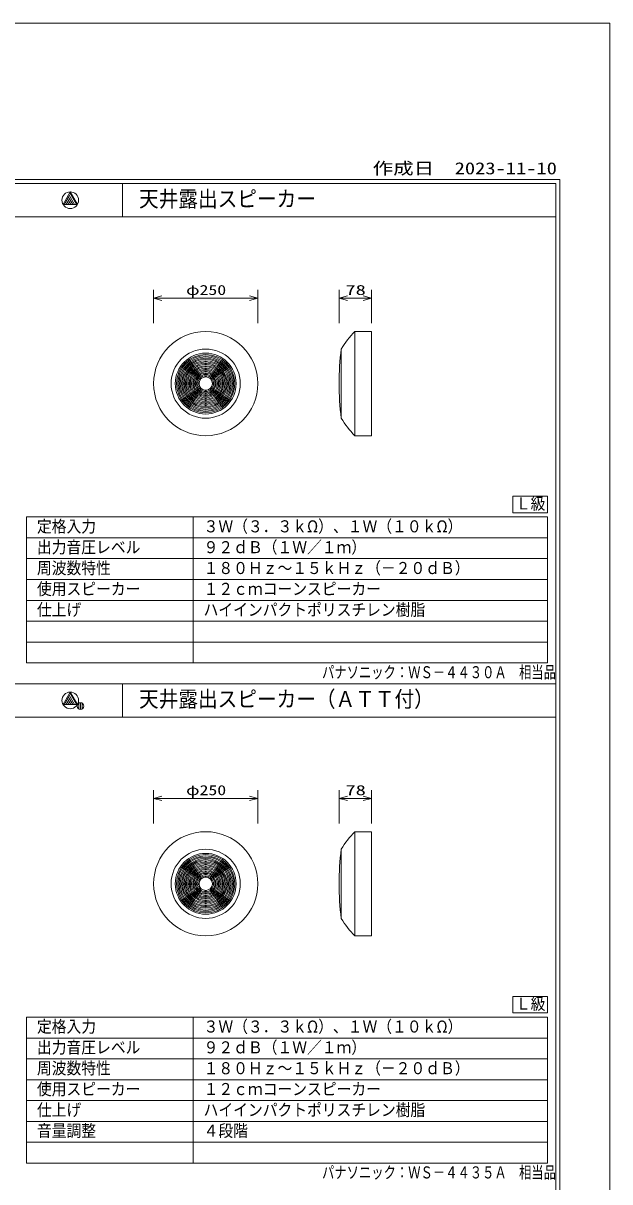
# Model space of a CAD drawing. Units: millimetres, scale not verified. Extents: x -811 to 811, y -280 to 280.
# Drawn here: x -151.4 to -10.6, y 2 to 280 of the extents above; entities that cross this region are included whole.
import ezdxf
from ezdxf.enums import TextEntityAlignment as Align

# ---------------------------------------------------------------- set-up
doc = ezdxf.new("R2010")
doc.units = ezdxf.units.MM
doc.header["$LTSCALE"] = 2
doc.linetypes.add('DASHED1', pattern=[1.8, 1.2, -0.6])
for name, color, linetype, lineweight in [('0-0_WAKU', 4, 'Continuous', 9), ('0-1_MOJI1', 7, 'Continuous', 9), ('0-4_HOJO', 134, 'DASHED1', 9), ('0-5_WAKU-M', 7, 'Continuous', 9), ('0-6_(J)SP', 7, 'Continuous', 9), ('0-7_0', 7, 'Continuous', 9), ('0-8_SUNPO', 7, 'Continuous', 9), ('0-9_GAIKEI', 4, 'Continuous', 9)]:
    doc.layers.add(name, color=color, linetype=linetype, lineweight=lineweight)
doc.layers.add('0-3_相当品', color=4, linetype='Continuous')
doc.styles.add('ＭＳ ゴシック', font='')
doc.styles.get('ＭＳ ゴシック').set_extended_font_data('MS Gothic')

# ---------------------------------------------------------------- blocks, each defined once
blk = doc.blocks.new('_OPEN30')
at = {"layer": '0-7_0'}
blk.add_line((0, 0), (-2, 0), dxfattribs=at)
blk.add_lwpolyline([(-2, 0.536), (0, 0), (-2, -0.536)], dxfattribs=at)

msp = doc.modelspace()

# ---------------------------------------------------------------- linework, layer by layer
at = {"layer": '0-0_WAKU', "color": 3}
for p, q in [((-150.595, 161.536), (-150.595, 126.536)), ((-25.595, 161.536), (-150.595, 161.536)), ((-110.595, 126.536), (-110.595, 161.536)), ((-25.595, 126.536), (-25.595, 161.536)), ((-25.595, 126.536), (-25.595, 161.536)), ((-150.595, 126.536), (-25.595, 126.536)), ((-150.595, 41.536), (-150.595, 6.536)), ((-25.595, 41.536), (-150.595, 41.536)), ((-110.595, 6.536), (-110.595, 41.536)), ((-25.595, 6.536), (-25.595, 41.536)), ((-25.595, 6.536), (-25.595, 41.536)), ((-150.595, 6.536), (-25.595, 6.536))]:
    msp.add_line(p, q, dxfattribs=at)
at = {"layer": '0-0_WAKU'}
for p, q in [((-150.595, 156.536), (-25.595, 156.536)), ((-150.595, 151.536), (-25.595, 151.536)), ((-150.595, 146.536), (-25.595, 146.536)), ((-150.595, 141.536), (-25.595, 141.536)), ((-150.595, 136.536), (-25.595, 136.536)), ((-150.595, 131.536), (-25.595, 131.536)), ((-150.595, 36.536), (-25.595, 36.536)), ((-150.595, 31.536), (-25.595, 31.536)), ((-150.595, 26.536), (-25.595, 26.536)), ((-150.595, 21.536), (-25.595, 21.536)), ((-150.595, 16.536), (-25.595, 16.536)), ((-150.595, 11.536), (-25.595, 11.536))]:
    msp.add_line(p, q, dxfattribs=at)
at = {"layer": '0-1_MOJI1'}
for points in [[(-33.916, 166.503), (-25.595, 166.503), (-25.595, 162.536), (-33.916, 162.536)], [(-33.916, 46.503), (-25.595, 46.503), (-25.595, 42.536), (-33.916, 42.536)]]:
    msp.add_lwpolyline(points, close=True, dxfattribs=at)
at = {"layer": '0-4_HOJO', "linetype": 'Continuous'}
msp.add_lwpolyline([(-10.595, 280.007), (-810.595, 280.007), (-810.595, -279.993), (-10.595, -279.993)], close=True, dxfattribs=at)
at = {"layer": '0-5_WAKU-M', "color": 3}
for p, q in [((-22.595, 242.536), (-22.595, -239.464)), ((-23.595, 241.536), (-797.595, 241.536)), ((-23.595, 241.536), (-23.595, -238.464))]:
    msp.add_line(p, q, dxfattribs=at)
at = {"layer": '0-5_WAKU-M'}
for p, q in [((-127.595, 241.536), (-127.595, 233.536)), ((-23.595, 233.536), (-797.595, 233.536)), ((-410.595, 121.536), (-23.595, 121.536)), ((-127.595, 121.536), (-127.595, 113.536)), ((-410.595, 113.536), (-23.595, 113.536))]:
    msp.add_line(p, q, dxfattribs=at)
at = {"layer": '0-5_WAKU-M', "color": 3}
msp.add_lwpolyline([(-22.595, 242.536), (-798.595, 242.536), (-798.595, -239.464), (-22.595, -239.464)], dxfattribs=at)
at = {"layer": '0-6_(J)SP'}
for p, q in [((-138.594, 236.536), (-140.21, 239.336)), ((-141.365, 236.536), (-141.596, 236.936)), ((-140.903, 236.536), (-141.365, 237.336)), ((-140.441, 236.536), (-141.134, 237.736)), ((-139.98, 236.536), (-140.903, 238.136)), ((-139.518, 236.536), (-140.672, 238.536)), ((-139.056, 236.536), (-140.441, 238.936)), ((-141.365, 116.536), (-141.596, 116.936)), ((-140.903, 116.536), (-141.365, 117.336)), ((-140.441, 116.536), (-141.134, 117.736)), ((-139.98, 116.536), (-140.903, 118.136)), ((-139.518, 116.536), (-140.672, 118.536)), ((-139.056, 116.536), (-140.441, 118.936)), ((-138.594, 116.536), (-140.21, 119.336)), ((-138.034, 115.486), (-138.034, 116.871)), ((-137.634, 115.379), (-137.634, 116.979)), ((-137.234, 115.486), (-137.234, 116.872)), ((-136.834, 116.161), (-136.834, 116.196))]:
    msp.add_line(p, q, dxfattribs=at)
for points in [[(-140.095, 239.536), (-141.827, 236.536), (-138.363, 236.536)], [(-140.095, 119.536), (-141.827, 116.536), (-138.363, 116.536)]]:
    msp.add_lwpolyline(points, close=True, dxfattribs=at)
for centre, radius in [((-140.095, 237.536), 2), ((-140.095, 117.536), 2), ((-137.634, 116.179), 0.8)]:
    msp.add_circle(centre, radius, dxfattribs=at)
at = {"layer": '0-8_SUNPO'}
for p, q in [((-120.095, 208.036), (-120.095, 216.036)), ((-95.095, 208.036), (-95.095, 216.036)), ((-75.58, 208.036), (-75.58, 216.036)), ((-67.78, 208.036), (-67.78, 216.036)), ((-118.095, 214.036), (-97.095, 214.036)), ((-73.58, 214.036), (-69.78, 214.036)), ((-120.095, 88.036), (-120.095, 96.036)), ((-95.095, 88.036), (-95.095, 96.036)), ((-75.58, 88.036), (-75.58, 96.036)), ((-67.78, 88.036), (-67.78, 96.036)), ((-118.095, 94.036), (-97.095, 94.036)), ((-73.58, 94.036), (-69.78, 94.036))]:
    msp.add_line(p, q, dxfattribs=at)
at = {"layer": '0-9_GAIKEI', "color": 7}
for p, q in [((-71.78, 206.036), (-67.78, 206.036)), ((-67.78, 206.036), (-67.78, 181.036)), ((-75.08, 201.836), (-75.08, 185.236)), ((-71.78, 181.036), (-67.78, 181.036)), ((-71.78, 86.036), (-67.78, 86.036)), ((-67.78, 86.036), (-67.78, 61.036)), ((-75.08, 81.836), (-75.08, 65.236)), ((-71.78, 61.036), (-67.78, 61.036))]:
    msp.add_line(p, q, dxfattribs=at)
at = {"layer": '0-9_GAIKEI'}
for p, q in [((-71.78, 206.036), (-71.78, 181.036)), ((-111.376, 197.53), (-111.164, 197.318)), ((-107.745, 198.734), (-107.745, 199.034)), ((-107.745, 198.134), (-107.745, 198.434)), ((-107.745, 197.533), (-107.745, 197.833)), ((-107.445, 198.734), (-107.445, 199.034)), ((-107.445, 198.134), (-107.445, 198.434)), ((-107.445, 197.533), (-107.445, 197.833)), ((-103.813, 197.53), (-104.026, 197.318)), ((-111.589, 197.318), (-111.376, 197.105)), ((-111.164, 196.893), (-110.952, 196.681)), ((-110.952, 197.105), (-110.74, 196.893)), ((-110.74, 196.469), (-110.103, 195.832)), ((-110.528, 196.681), (-109.891, 196.044)), ((-109.89, 195.62), (-109.678, 195.407)), ((-109.678, 195.832), (-109.466, 195.619)), ((-109.466, 195.195), (-109.253, 194.982)), ((-109.253, 195.407), (-109.041, 195.194)), ((-109.04, 194.769), (-108.827, 194.556)), ((-108.828, 194.981), (-108.615, 194.769)), ((-107.745, 196.933), (-107.745, 197.233)), ((-107.745, 196.332), (-107.745, 196.632)), ((-107.745, 195.731), (-107.745, 196.032)), ((-107.745, 195.129), (-107.745, 195.43)), ((-107.445, 196.933), (-107.445, 197.233)), ((-107.445, 196.332), (-107.445, 196.632)), ((-107.445, 195.731), (-107.445, 196.032)), ((-107.445, 195.129), (-107.445, 195.43)), ((-106.362, 194.981), (-106.575, 194.769)), ((-106.15, 194.769), (-106.362, 194.556)), ((-105.936, 195.407), (-106.149, 195.194)), ((-105.724, 195.195), (-105.937, 194.982)), ((-105.512, 195.832), (-105.724, 195.619)), ((-105.299, 195.62), (-105.512, 195.407)), ((-105.087, 196.256), (-105.299, 196.044)), ((-104.875, 196.044), (-105.087, 195.832)), ((-104.662, 196.681), (-104.875, 196.469)), ((-104.45, 196.469), (-104.662, 196.256)), ((-104.238, 197.105), (-104.45, 196.893)), ((-104.026, 196.893), (-104.238, 196.681)), ((-103.601, 197.318), (-103.813, 197.105)), ((-113.093, 193.686), (-112.793, 193.686)), ((-113.093, 193.386), (-112.793, 193.386)), ((-112.493, 193.686), (-112.192, 193.686)), ((-112.493, 193.386), (-112.192, 193.386)), ((-111.892, 193.686), (-111.592, 193.686)), ((-111.892, 193.386), (-111.592, 193.386)), ((-111.292, 193.686), (-110.992, 193.686)), ((-111.292, 193.386), (-110.992, 193.386)), ((-110.691, 193.686), (-110.391, 193.686)), ((-110.691, 193.386), (-110.391, 193.386)), ((-110.09, 193.686), (-109.79, 193.686)), ((-110.09, 193.386), (-109.79, 193.386)), ((-109.489, 193.686), (-109.188, 193.686)), ((-109.489, 193.386), (-109.188, 193.386)), ((-109.253, 192.09), (-109.466, 191.878)), ((-109.041, 191.878), (-109.253, 191.665)), ((-108.827, 192.516), (-109.04, 192.303)), ((-108.615, 192.304), (-108.828, 192.091)), ((-107.745, 191.642), (-107.745, 191.943)), ((-107.445, 191.642), (-107.445, 191.943)), ((-106.575, 192.304), (-106.362, 192.091)), ((-106.362, 192.516), (-106.15, 192.303)), ((-106.149, 191.878), (-105.936, 191.665)), ((-106.002, 193.686), (-105.701, 193.686)), ((-106.002, 193.386), (-105.701, 193.386)), ((-105.937, 192.09), (-105.724, 191.878)), ((-105.4, 193.686), (-105.099, 193.686)), ((-105.4, 193.386), (-105.099, 193.386)), ((-104.799, 193.686), (-104.499, 193.686)), ((-104.799, 193.386), (-104.499, 193.386)), ((-104.198, 193.686), (-103.898, 193.686)), ((-104.198, 193.386), (-103.898, 193.386)), ((-103.598, 193.686), (-103.298, 193.686)), ((-103.598, 193.386), (-103.298, 193.386)), ((-102.997, 193.686), (-102.697, 193.686)), ((-102.997, 193.386), (-102.697, 193.386)), ((-102.397, 193.686), (-102.097, 193.686)), ((-102.397, 193.386), (-102.097, 193.386)), ((-111.376, 189.967), (-111.589, 189.755)), ((-111.164, 189.755), (-111.376, 189.542)), ((-110.952, 190.391), (-111.164, 190.179)), ((-110.74, 190.179), (-110.952, 189.967)), ((-110.527, 190.816), (-110.74, 190.603)), ((-110.315, 190.604), (-110.528, 190.391)), ((-110.103, 191.24), (-110.315, 191.028)), ((-109.891, 191.028), (-110.103, 190.816)), ((-109.678, 191.665), (-109.89, 191.453)), ((-109.466, 191.453), (-109.678, 191.241)), ((-107.745, 191.041), (-107.745, 191.341)), ((-107.745, 190.44), (-107.745, 190.74)), ((-107.745, 189.839), (-107.745, 190.139)), ((-107.745, 189.239), (-107.745, 189.539)), ((-107.445, 191.041), (-107.445, 191.341)), ((-107.445, 190.44), (-107.445, 190.74)), ((-107.445, 189.839), (-107.445, 190.139)), ((-107.445, 189.239), (-107.445, 189.539)), ((-105.724, 191.453), (-105.512, 191.241)), ((-105.512, 191.665), (-105.299, 191.453)), ((-105.299, 191.028), (-105.087, 190.816)), ((-105.087, 191.24), (-104.875, 191.028)), ((-104.875, 190.604), (-104.662, 190.391)), ((-104.662, 190.816), (-104.45, 190.603)), ((-104.45, 190.179), (-104.238, 189.967)), ((-104.238, 190.391), (-104.026, 190.179)), ((-104.026, 189.755), (-103.813, 189.542)), ((-103.813, 189.967), (-103.601, 189.755)), ((-107.745, 188.638), (-107.745, 188.939)), ((-107.745, 188.038), (-107.745, 188.338)), ((-107.445, 188.638), (-107.445, 188.939)), ((-107.445, 188.038), (-107.445, 188.338)), ((-71.78, 86.036), (-71.78, 61.036)), ((-107.745, 78.734), (-107.745, 79.034)), ((-107.745, 78.134), (-107.745, 78.434)), ((-107.745, 77.533), (-107.745, 77.833)), ((-107.445, 78.734), (-107.445, 79.034)), ((-107.445, 78.134), (-107.445, 78.434)), ((-107.445, 77.533), (-107.445, 77.833)), ((-111.589, 77.318), (-111.376, 77.105)), ((-111.376, 77.53), (-111.164, 77.318)), ((-111.164, 76.893), (-110.952, 76.681)), ((-110.952, 77.105), (-110.74, 76.893)), ((-110.74, 76.469), (-110.103, 75.832)), ((-110.528, 76.681), (-109.891, 76.044)), ((-109.89, 75.62), (-109.678, 75.407)), ((-109.678, 75.832), (-109.466, 75.619)), ((-109.466, 75.195), (-109.253, 74.982)), ((-109.253, 75.407), (-109.041, 75.194)), ((-107.745, 76.933), (-107.745, 77.233)), ((-107.745, 76.332), (-107.745, 76.632)), ((-107.745, 75.731), (-107.745, 76.032)), ((-107.745, 75.129), (-107.745, 75.43)), ((-107.445, 76.933), (-107.445, 77.233)), ((-107.445, 76.332), (-107.445, 76.632)), ((-107.445, 75.731), (-107.445, 76.032)), ((-107.445, 75.129), (-107.445, 75.43)), ((-105.936, 75.407), (-106.149, 75.194)), ((-105.724, 75.195), (-105.937, 74.982)), ((-105.512, 75.832), (-105.724, 75.619)), ((-105.299, 75.62), (-105.512, 75.407)), ((-105.087, 76.256), (-105.299, 76.044)), ((-104.875, 76.044), (-105.087, 75.832)), ((-104.662, 76.681), (-104.875, 76.469)), ((-104.45, 76.469), (-104.662, 76.256)), ((-104.238, 77.105), (-104.45, 76.893)), ((-104.026, 76.893), (-104.238, 76.681)), ((-103.813, 77.53), (-104.026, 77.318)), ((-103.601, 77.318), (-103.813, 77.105)), ((-113.093, 73.686), (-112.793, 73.686)), ((-113.093, 73.386), (-112.793, 73.386)), ((-112.493, 73.686), (-112.192, 73.686)), ((-112.493, 73.386), (-112.192, 73.386)), ((-111.892, 73.686), (-111.592, 73.686)), ((-111.892, 73.386), (-111.592, 73.386)), ((-111.292, 73.686), (-110.992, 73.686)), ((-111.292, 73.386), (-110.992, 73.386)), ((-110.691, 73.686), (-110.391, 73.686)), ((-110.691, 73.386), (-110.391, 73.386)), ((-110.09, 73.686), (-109.79, 73.686)), ((-110.09, 73.386), (-109.79, 73.386)), ((-109.489, 73.686), (-109.188, 73.686)), ((-109.489, 73.386), (-109.188, 73.386)), ((-109.04, 74.769), (-108.827, 74.556)), ((-108.827, 72.516), (-109.04, 72.303)), ((-108.828, 74.981), (-108.615, 74.769)), ((-108.615, 72.304), (-108.828, 72.091)), ((-106.362, 74.981), (-106.575, 74.769)), ((-106.575, 72.304), (-106.362, 72.091)), ((-106.15, 74.769), (-106.362, 74.556)), ((-106.362, 72.516), (-106.15, 72.303)), ((-106.002, 73.686), (-105.701, 73.686)), ((-106.002, 73.386), (-105.701, 73.386)), ((-105.4, 73.686), (-105.099, 73.686)), ((-105.4, 73.386), (-105.099, 73.386)), ((-104.799, 73.686), (-104.499, 73.686)), ((-104.799, 73.386), (-104.499, 73.386)), ((-104.198, 73.686), (-103.898, 73.686)), ((-104.198, 73.386), (-103.898, 73.386)), ((-103.598, 73.686), (-103.298, 73.686)), ((-103.598, 73.386), (-103.298, 73.386)), ((-102.997, 73.686), (-102.697, 73.686)), ((-102.997, 73.386), (-102.697, 73.386)), ((-102.397, 73.686), (-102.097, 73.686)), ((-102.397, 73.386), (-102.097, 73.386)), ((-111.376, 69.967), (-111.589, 69.755)), ((-111.164, 69.755), (-111.376, 69.542)), ((-110.952, 70.391), (-111.164, 70.179)), ((-110.74, 70.179), (-110.952, 69.967)), ((-110.527, 70.816), (-110.74, 70.603)), ((-110.315, 70.604), (-110.528, 70.391)), ((-110.103, 71.24), (-110.315, 71.028)), ((-109.891, 71.028), (-110.103, 70.816)), ((-109.678, 71.665), (-109.89, 71.453)), ((-109.466, 71.453), (-109.678, 71.241)), ((-109.253, 72.09), (-109.466, 71.878)), ((-109.041, 71.878), (-109.253, 71.665)), ((-107.745, 71.642), (-107.745, 71.943)), ((-107.745, 71.041), (-107.745, 71.341)), ((-107.745, 70.44), (-107.745, 70.74)), ((-107.745, 69.839), (-107.745, 70.139)), ((-107.745, 69.239), (-107.745, 69.539)), ((-107.445, 71.642), (-107.445, 71.943)), ((-107.445, 71.041), (-107.445, 71.341)), ((-107.445, 70.44), (-107.445, 70.74)), ((-107.445, 69.839), (-107.445, 70.139)), ((-107.445, 69.239), (-107.445, 69.539)), ((-106.149, 71.878), (-105.936, 71.665)), ((-105.937, 72.09), (-105.724, 71.878)), ((-105.724, 71.453), (-105.512, 71.241)), ((-105.512, 71.665), (-105.299, 71.453)), ((-105.299, 71.028), (-105.087, 70.816)), ((-105.087, 71.24), (-104.875, 71.028)), ((-104.875, 70.604), (-104.662, 70.391)), ((-104.662, 70.816), (-104.45, 70.603)), ((-104.45, 70.179), (-104.238, 69.967)), ((-104.238, 70.391), (-104.026, 70.179)), ((-104.026, 69.755), (-103.813, 69.542)), ((-103.813, 69.967), (-103.601, 69.755)), ((-107.745, 68.638), (-107.745, 68.939)), ((-107.745, 68.038), (-107.745, 68.338)), ((-107.445, 68.638), (-107.445, 68.939)), ((-107.445, 68.038), (-107.445, 68.338))]:
    msp.add_line(p, q, dxfattribs=at)
at = {"layer": '0-9_GAIKEI', "color": 7}
for centre in [(-107.595, 193.536), (-107.595, 73.536)]:
    msp.add_circle(centre, 12.5, dxfattribs=at)
at = {"layer": '0-9_GAIKEI'}
for centre, radius in [((-107.595, 193.536), 8.3), ((-107.595, 193.536), 7.3), ((-107.595, 193.536), 7), ((-107.595, 193.536), 6.7), ((-107.595, 193.536), 6.4), ((-107.595, 193.536), 6.1), ((-107.595, 193.536), 5.8), ((-107.595, 193.536), 5.5), ((-107.595, 193.536), 5.2), ((-107.595, 193.536), 4.9), ((-107.595, 193.536), 4.6), ((-107.595, 193.536), 4.3), ((-107.595, 193.536), 4), ((-107.595, 193.536), 3.7), ((-107.595, 193.536), 3.4), ((-107.595, 193.536), 3.1), ((-107.595, 193.536), 2.8), ((-107.595, 193.536), 2.5), ((-107.595, 193.536), 2.2), ((-107.595, 193.536), 1.9), ((-107.595, 193.536), 1.6), ((-107.595, 73.536), 8.3), ((-107.595, 73.536), 7.3), ((-107.595, 73.536), 7), ((-107.595, 73.536), 6.7), ((-107.595, 73.536), 6.4), ((-107.595, 73.536), 6.1), ((-107.595, 73.536), 5.8), ((-107.595, 73.536), 5.5), ((-107.595, 73.536), 5.2), ((-107.595, 73.536), 4.9), ((-107.595, 73.536), 4.6), ((-107.595, 73.536), 4.3), ((-107.595, 73.536), 4), ((-107.595, 73.536), 3.7), ((-107.595, 73.536), 3.4), ((-107.595, 73.536), 3.1), ((-107.595, 73.536), 2.8), ((-107.595, 73.536), 2.5), ((-107.595, 73.536), 2.2), ((-107.595, 73.536), 1.9), ((-107.595, 73.536), 1.6)]:
    msp.add_circle(centre, radius, dxfattribs=at)
at = {"layer": '0-9_GAIKEI', "color": 7}
for centre, radius, start, end in [((-54.205, 188.831), 24.594, 135.60864, 148.07691), ((-6.44, 193.536), 69.14, 173.10523, 186.89477), ((-54.205, 198.241), 24.594, 211.92309, 224.39136), ((-54.205, 68.831), 24.594, 135.60864, 148.07691), ((-6.44, 73.536), 69.14, 173.10523, 186.89477), ((-54.205, 78.241), 24.594, 211.92309, 224.39136)]:
    msp.add_arc(centre, radius, start, end, dxfattribs=at)

# ---------------------------------------------------------------- block references
at = {"layer": '0-8_SUNPO', "rotation": 180}
for p in [(-120.095, 214.036), (-75.58, 214.036), (-120.095, 94.036), (-75.58, 94.036)]:
    msp.add_blockref('_OPEN30', p, dxfattribs=at)
at = {"layer": '0-8_SUNPO'}
for p in [(-95.095, 214.036), (-67.78, 214.036), (-95.095, 94.036), (-67.78, 94.036)]:
    msp.add_blockref('_OPEN30', p, dxfattribs=at)

# ---------------------------------------------------------------- texts
at = {"layer": '0-0_WAKU', "style": 'ＭＳ ゴシック', "width": 1.25}
msp.add_text('作成日\u30002023-11-10', height=2.886, dxfattribs=at).set_placement((-67.519, 242.875), align=Align.BOTTOM_LEFT)
at = {"layer": '0-1_MOJI1', "style": 'ＭＳ ゴシック', "width": 0.9}
for s, height, p in [('天井露出スピーカー', 3.842, (-123.595, 234.796)), ('Ｌ級', 2.889, (-33.155, 162.465)), ('定格入力', 2.889, (-148.095, 156.981)), ('３Ｗ（３．３ｋΩ）、１Ｗ（１０ｋΩ）', 2.889, (-108.095, 156.981)), ('出力音圧レベル', 2.889, (-148.095, 151.981)), ('９２ｄＢ（１Ｗ／１ｍ）', 2.889, (-108.095, 151.981)), ('周波数特性', 2.889, (-148.095, 146.981)), ('１８０Ｈｚ～１５ｋＨｚ（－２０ｄＢ）', 2.889, (-108.095, 146.981)), ('使用スピーカー', 2.889, (-148.095, 141.981)), ('１２ｃｍコーンスピーカー', 2.889, (-108.095, 141.981)), ('仕上げ', 2.889, (-148.095, 136.981)), ('ハイインパクトポリスチレン樹脂', 2.889, (-108.095, 136.981)), ('天井露出スピーカー（ＡＴＴ付）', 3.842, (-123.595, 114.796)), ('Ｌ級', 2.889, (-33.155, 42.465)), ('定格入力', 2.889, (-148.095, 36.981)), ('３Ｗ（３．３ｋΩ）、１Ｗ（１０ｋΩ）', 2.889, (-108.095, 36.981)), ('出力音圧レベル', 2.889, (-148.095, 31.981)), ('９２ｄＢ（１Ｗ／１ｍ）', 2.889, (-108.095, 31.981)), ('周波数特性', 2.889, (-148.095, 26.981)), ('１８０Ｈｚ～１５ｋＨｚ（－２０ｄＢ）', 2.889, (-108.095, 26.981)), ('使用スピーカー', 2.889, (-148.095, 21.981)), ('１２ｃｍコーンスピーカー', 2.889, (-108.095, 21.981)), ('仕上げ', 2.889, (-148.095, 16.981)), ('ハイインパクトポリスチレン樹脂', 2.889, (-108.095, 16.981)), ('音量調整', 2.889, (-148.095, 11.981)), ('４段階', 2.889, (-108.095, 11.981))]:
    msp.add_text(s, height=height, dxfattribs=at).set_placement(p, align=Align.BOTTOM_LEFT)
at = {"layer": '0-3_相当品', "style": 'ＭＳ ゴシック', "width": 0.75}
for s, p in [('パナソニック：ＷＳ－４４３０Ａ\u3000相当品', (-79.675, 121.981)), ('パナソニック：ＷＳ－４４３５Ａ\u3000相当品', (-79.675, 1.981))]:
    msp.add_text(s, height=2.889, dxfattribs=at).set_placement(p, align=Align.BOTTOM_LEFT)
at = {"layer": '0-8_SUNPO', "style": 'ＭＳ ゴシック'}
for s, width, p in [('φ250', 1.3, (-112.297, 214.074)), ('78', 1.5, (-74.061, 214.074)), ('φ250', 1.3, (-112.297, 94.074)), ('78', 1.5, (-74.061, 94.074))]:
    msp.add_text(s, height=2.405, dxfattribs=dict(at, width=width)).set_placement(p, align=Align.BOTTOM_LEFT)

doc.saveas('drawing.dxf')
